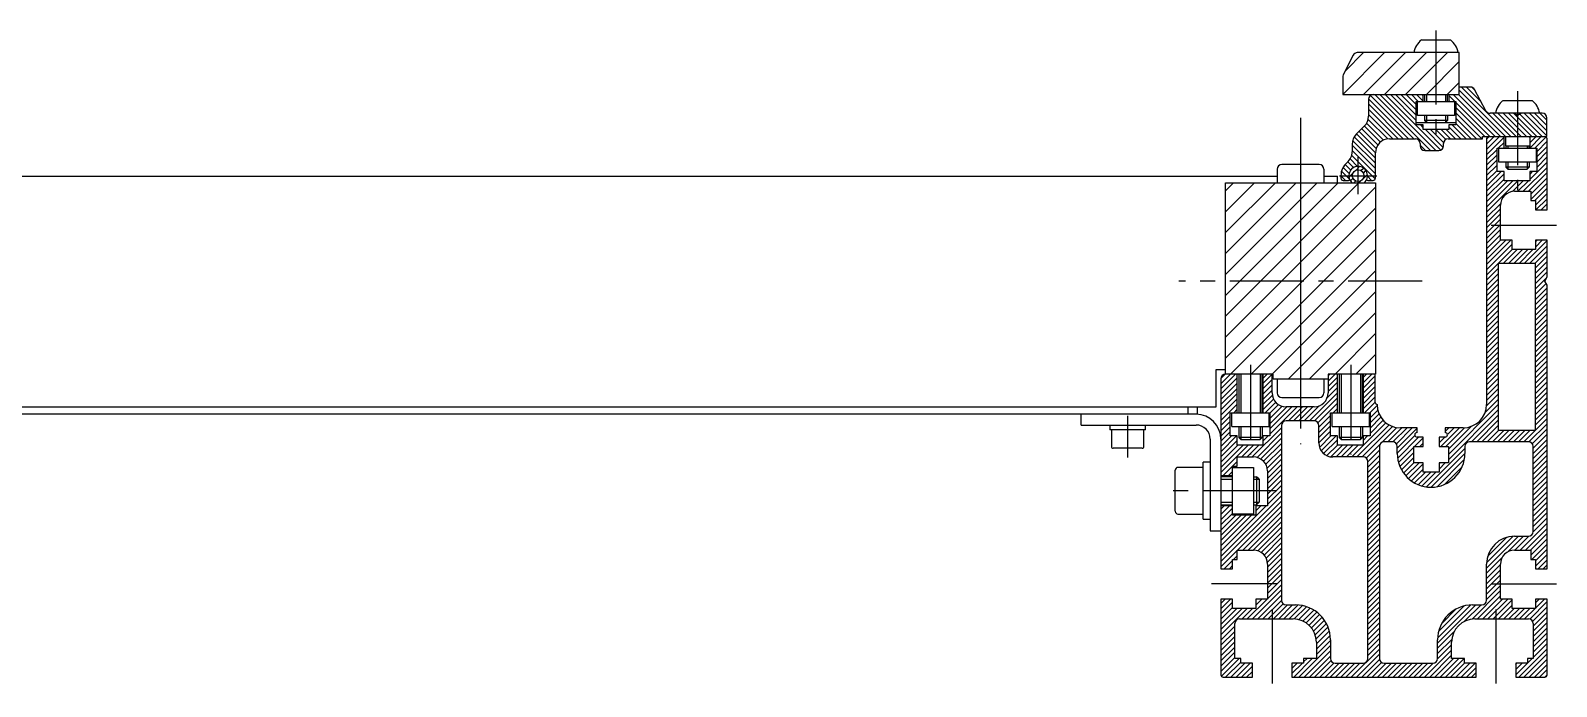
# Model space of a CAD drawing. Extents: x -10 to 4491, y -8 to 1201.
# Drawn here: x 4163.5 to 4490.9, y 66 to 206.7 of the extents above; entities that cross this region are included whole.
import ezdxf

# ---------------------------------------------------------------- set-up
doc = ezdxf.new("R2010")
doc.units = 0
doc.header["$LTSCALE"] = 0.5
doc.linetypes.add('CENTER', pattern=[50.8, 31.75, -6.35, 6.35, -6.35])
for name, color, linetype in [('MSM_CENTER', 1, 'CENTER'), ('MSM_CONTINUOUS', 7, 'CONTINUOUS'), ('MSM_NARROW', 5, 'CONTINUOUS')]:
    doc.layers.add(name, color=color, linetype=linetype)

msp = doc.modelspace()

# ---------------------------------------------------------------- linework, layer by layer
at = {"layer": 'MSM_CENTER'}
for p, q in [((4465, 206.75), (4465, 183.5)), ((4482.5, 193.75), (4482.5, 172.5)), ((4435.95, 188), (4435.95, 118)), ((4448.3, 171.6), (4448.3, 179.6)), ((4444.3, 175.6), (4452.3, 175.6)), ((4476.85, 165), (4490.85, 165)), ((4462.05, 153), (4409.85, 153)), ((4425.2, 135), (4425.2, 115.75)), ((4446.7, 135), (4446.7, 115.75)), ((4398.85, 124.1), (4398.85, 115.1)), ((4430.85, 108), (4407.05, 108)), ((4430.85, 88), (4416.85, 88)), ((4476.85, 88), (4490.85, 88)), ((4429.85, 82.5), (4429.85, 66)), ((4477.85, 82.5), (4477.85, 66))]:
    msp.add_line(p, q, dxfattribs=at)
at = {"layer": 'MSM_CONTINUOUS'}
for p, q in [((4461.88, 204.75), (4468.12, 204.75)), ((4447.22, 201.45), (4445.11, 197.21)), ((4470, 202), (4448.12, 202)), ((4470, 193), (4470, 202)), ((4445, 196.76), (4445, 193)), ((4472.4, 194.6), (4470, 194.6)), ((4475.72, 189.53), (4473.28, 194.07)), ((4445, 193), (4470, 193)), ((4450.5, 192), (4450.5, 188.34)), ((4460.75, 191.5), (4469.25, 191.5)), ((4460.75, 186.5), (4460.75, 191.5)), ((4461, 188.5), (4461, 191.5)), ((4462.25, 191.5), (4462.25, 193)), ((4462.5, 193), (4462.5, 191.5)), ((4467.5, 191.5), (4467.5, 193)), ((4467.75, 193), (4467.75, 191.5)), ((4469, 191.5), (4469, 188.5)), ((4469.25, 191.5), (4469.25, 186.5)), ((4479.38, 191.75), (4485.62, 191.75)), ((4460.75, 187), (4469.25, 187)), ((4469, 188.5), (4461, 188.5)), ((4462.5, 188.5), (4462.5, 187.43)), ((4467.5, 187.43), (4462.5, 187.43)), ((4462.5, 187.43), (4462.93, 187)), ((4467.07, 187), (4467.5, 187.43)), ((4467.5, 188.5), (4467.5, 187.43)), ((4487.8, 189), (4476.6, 189)), ((4482.5, 188.5), (4481.63, 189)), ((4483.37, 189), (4482.5, 188.5)), ((4488.8, 184), (4488.8, 188)), ((4449.62, 186.22), (4447.88, 184.48)), ((4455, 183.5), (4460.6, 183.5)), ((4462.25, 186.5), (4460.75, 186.5)), ((4462.25, 185.5), (4462.25, 186.5)), ((4467.75, 185.5), (4462.25, 185.5)), ((4467.6, 183.5), (4475, 183.5)), ((4467.75, 186.5), (4467.75, 185.5)), ((4469.25, 186.5), (4467.75, 186.5)), ((4475, 184), (4488.8, 184)), ((4475, 183.5), (4475, 184)), ((4475.85, 183.5), (4475.85, 126.5)), ((4479.6, 181.5), (4479.6, 184)), ((4479.9, 184), (4479.9, 182)), ((4485.1, 184), (4485.1, 181.5)), ((4488.85, 168.25), (4488.85, 183.5)), ((4447, 182.36), (4447, 180.74)), ((4452, 175.1), (4452, 180.5)), ((4461.6, 182.5), (4461.6, 182)), ((4462.6, 181), (4465.6, 181)), ((4466.6, 182), (4466.6, 182.5)), ((4478.1, 181.5), (4486.6, 181.5)), ((4478.1, 176.5), (4478.1, 181.5)), ((4478.5, 178.5), (4478.5, 181.5)), ((4479.9, 182), (4485.1, 182)), ((4480, 182), (4480, 181.5)), ((4485, 181.5), (4485, 182)), ((4486.5, 181.5), (4486.5, 178.5)), ((4486.6, 181.5), (4486.6, 176.5)), ((4430.95, 177), (4430.95, 174.08)), ((4439.95, 178), (4431.95, 178)), ((4440.95, 177), (4440.95, 174.08)), ((4486.5, 178.5), (4478.5, 178.5)), ((4480, 178.5), (4480, 177.43)), ((4485, 177.43), (4480, 177.43)), ((4480, 177.43), (4480.43, 177)), ((4480.43, 177), (4484.57, 177)), ((4484.57, 177), (4485, 177.43)), ((4485, 178.5), (4485, 177.43)), ((3856.75, 175.5), (4430.95, 175.5)), ((4419.85, 174.08), (4452.05, 174.08)), ((4419.85, 133), (4419.85, 174.08)), ((4435.95, 174.08), (4435.95, 131.92)), ((4440.95, 175.5), (4443.85, 175.5)), ((4443.85, 174.08), (4443.85, 175.5)), ((4444.6, 175.6), (4444.6, 175.1)), ((4445.1, 174.6), (4446.21, 174.6)), ((4450.39, 174.6), (4451.5, 174.6)), ((4452.05, 174.08), (4452.05, 133)), ((4479.6, 176.5), (4478.1, 176.5)), ((4479.6, 174.5), (4479.6, 176.5)), ((4485.1, 174.5), (4479.6, 174.5)), ((4485.1, 176.5), (4485.1, 174.5)), ((4486.6, 176.5), (4485.1, 176.5)), ((4481.85, 172.25), (4485.35, 172.25)), ((4485.35, 172.25), (4485.35, 170.25)), ((4485.35, 170.25), (4486.35, 170.25)), ((4486.35, 170.25), (4486.35, 168.25)), ((4478.85, 161.75), (4478.85, 169.25)), ((4486.35, 168.25), (4488.85, 168.25)), ((4481.35, 161.75), (4478.85, 161.75)), ((4481.35, 159.75), (4481.35, 161.75)), ((4488.85, 161.75), (4486.35, 161.75)), ((4486.35, 161.75), (4486.35, 159.75)), ((4488.85, 153.87), (4488.85, 161.75)), ((4486.35, 159.75), (4481.35, 159.75)), ((4486.35, 156.75), (4478.35, 156.75)), ((4478.35, 156.75), (4478.35, 121)), ((4486.35, 121), (4486.35, 156.75)), ((4488.35, 153), (4488.85, 153.87)), ((4488.85, 152.13), (4488.35, 153)), ((4488.85, 91.25), (4488.85, 152.13)), ((4417.85, 126), (4417.85, 134)), ((4417.85, 134), (4419.85, 134)), ((4418.85, 132), (4418.85, 91.25)), ((4430.05, 133), (4419.85, 133)), ((4422.35, 124.75), (4422.35, 133)), ((4422.7, 133), (4422.7, 124.75)), ((4427.7, 124.75), (4427.7, 133)), ((4427.85, 133), (4427.85, 124.75)), ((4429.85, 129), (4429.85, 133)), ((4430.05, 131.92), (4430.05, 133)), ((4441.85, 131.92), (4430.05, 131.92)), ((4430.95, 131.92), (4430.95, 129)), ((4440.95, 131.92), (4440.95, 129)), ((4441.85, 133), (4441.85, 129)), ((4452.05, 133), (4441.85, 133)), ((4443.85, 124.75), (4443.85, 133)), ((4444.2, 133), (4444.2, 124.75)), ((4449.2, 124.75), (4449.2, 133)), ((4449.35, 133), (4449.35, 124.75)), ((4451.95, 126.9), (4451.95, 133)), ((4431.95, 128), (4439.95, 128)), ((3869.85, 126), (4417.85, 126)), ((4411.85, 124.4), (4411.85, 126)), ((4413.85, 124.4), (4413.85, 126)), ((4420.85, 124.75), (4429.35, 124.75)), ((4420.85, 119.75), (4420.85, 124.75)), ((4421.2, 121.75), (4421.2, 124.75)), ((4429.2, 121.75), (4429.2, 124.75)), ((4429.35, 124.75), (4429.35, 119.75)), ((4438.85, 126), (4432.85, 126)), ((4442.35, 124.75), (4450.85, 124.75)), ((4442.35, 119.75), (4442.35, 124.75)), ((4442.7, 121.75), (4442.7, 124.75)), ((4450.7, 121.75), (4450.7, 124.75)), ((4450.85, 124.75), (4450.85, 119.75)), ((4413.85, 124.4), (3873.85, 124.4)), ((4388.85, 122.1), (4388.85, 124.4)), ((4388.85, 122.1), (4413.55, 122.1)), ((4395.05, 122.1), (4395.05, 121.1)), ((4402.65, 121.1), (4402.65, 122.1)), ((4421.2, 121.75), (4429.2, 121.75)), ((4422.7, 121.75), (4422.7, 119.43)), ((4427.7, 121.75), (4427.7, 119.43)), ((4431.85, 122), (4431.85, 84.5)), ((4438.85, 123), (4432.85, 123)), ((4439.85, 118.25), (4439.85, 122)), ((4442.7, 121.75), (4450.7, 121.75)), ((4444.2, 121.75), (4444.2, 119.43)), ((4449.2, 121.75), (4449.2, 119.43)), ((4460.95, 121.5), (4457.35, 121.5)), ((4460.95, 120.5), (4460.95, 121.5)), ((4466.95, 121.5), (4466.95, 120.5)), ((4470.85, 121.5), (4466.95, 121.5)), ((4402.65, 121.1), (4395.05, 121.1)), ((4395.35, 121.1), (4395.35, 117.5)), ((4402.35, 117.5), (4402.35, 121.1)), ((4416.55, 119.1), (4416.55, 99.4)), ((4422.35, 119.75), (4420.85, 119.75)), ((4422.35, 117.75), (4422.35, 119.75)), ((4427.7, 119.43), (4422.7, 119.43)), ((4422.7, 119.43), (4423.13, 119)), ((4423.13, 119), (4427.27, 119)), ((4427.27, 119), (4427.7, 119.43)), ((4427.85, 119.75), (4427.85, 117.75)), ((4429.35, 119.75), (4427.85, 119.75)), ((4443.85, 119.75), (4442.35, 119.75)), ((4443.85, 117.75), (4443.85, 119.75)), ((4449.2, 119.43), (4444.2, 119.43)), ((4444.2, 119.43), (4444.63, 119)), ((4444.63, 119), (4448.77, 119)), ((4448.77, 119), (4449.2, 119.43)), ((4449.35, 119.75), (4449.35, 117.75)), ((4450.85, 119.75), (4449.35, 119.75)), ((4455.7, 118.5), (4453.85, 118.5)), ((4462.25, 119.5), (4460.95, 119.5)), ((4462.25, 117.5), (4462.25, 119.5)), ((4465.65, 119.5), (4465.65, 117.5)), ((4466.95, 119.5), (4465.65, 119.5)), ((4484.85, 118.5), (4472.2, 118.5)), ((4478.35, 121), (4486.35, 121)), ((4401.95, 117.1), (4395.75, 117.1)), ((4427.85, 117.75), (4422.35, 117.75)), ((4422.35, 115.25), (4425.85, 115.25)), ((4422.35, 113.25), (4422.35, 115.25)), ((4449.35, 115.25), (4442.85, 115.25)), ((4449.35, 117.75), (4443.85, 117.75)), ((4452.85, 117.5), (4452.85, 72)), ((4456.7, 116), (4456.7, 117.5)), ((4460.25, 117.5), (4462.25, 117.5)), ((4460.25, 114), (4460.25, 117.5)), ((4465.65, 117.5), (4467.65, 117.5)), ((4467.65, 117.5), (4467.65, 114)), ((4471.2, 117.5), (4471.2, 116)), ((4485.85, 99.25), (4485.85, 117.5)), ((4409.05, 103.6), (4409.05, 112.4)), ((4415.05, 113), (4409.65, 113)), ((4415.05, 101.9), (4415.05, 114.1)), ((4416.55, 114.1), (4415.05, 114.1)), ((4421.35, 102.75), (4421.35, 113.25)), ((4421.35, 113.25), (4422.35, 113.25)), ((4421.35, 113), (4425.85, 113)), ((4425.85, 113), (4425.85, 103)), ((4428.85, 112.25), (4428.85, 104.75)), ((4450.35, 72), (4450.35, 114.25)), ((4462.25, 114), (4460.25, 114)), ((4462.25, 112), (4462.25, 114)), ((4465.65, 112), (4462.25, 112)), ((4465.65, 114), (4465.65, 112)), ((4467.65, 114), (4465.65, 114)), ((4418.85, 111.25), (4421.35, 111.25)), ((4421.35, 111), (4418.85, 111)), ((4425.85, 111), (4426.51, 111)), ((4427.05, 110.46), (4426.51, 111)), ((4426.51, 111), (4426.51, 105)), ((4427.05, 110.46), (4427.05, 105.54)), ((4418.85, 105), (4421.35, 105)), ((4425.85, 105), (4426.51, 105)), ((4426.51, 105), (4427.05, 105.54)), ((4409.65, 103), (4415.05, 103)), ((4415.05, 101.9), (4416.55, 101.9)), ((4421.35, 104.75), (4418.85, 104.75)), ((4425.85, 103), (4421.35, 103)), ((4426.35, 102.75), (4421.35, 102.75)), ((4426.35, 104.75), (4426.35, 102.75)), ((4428.85, 104.75), (4426.35, 104.75)), ((4416.55, 99.4), (4418.85, 99.4)), ((4481.85, 98.25), (4484.85, 98.25)), ((4422.35, 95.25), (4425.85, 95.25)), ((4422.35, 93.25), (4422.35, 95.25)), ((4481.85, 95.25), (4485.35, 95.25)), ((4485.35, 95.25), (4485.35, 93.25)), ((4421.35, 91.25), (4421.35, 93.25)), ((4421.35, 93.25), (4422.35, 93.25)), ((4428.85, 92.25), (4428.85, 84.75)), ((4475.85, 84.5), (4475.85, 92.25)), ((4478.85, 84.75), (4478.85, 92.25)), ((4485.35, 93.25), (4486.35, 93.25)), ((4486.35, 93.25), (4486.35, 91.25)), ((4418.85, 91.25), (4421.35, 91.25)), ((4486.35, 91.25), (4488.85, 91.25)), ((4418.85, 84.75), (4418.85, 68.5)), ((4421.35, 84.75), (4418.85, 84.75)), ((4421.35, 82.75), (4421.35, 84.75)), ((4426.35, 82.75), (4421.35, 82.75)), ((4426.35, 84.75), (4426.35, 82.75)), ((4428.85, 84.75), (4426.35, 84.75)), ((4432.85, 83.5), (4434.85, 83.5)), ((4472.85, 83.5), (4474.85, 83.5)), ((4481.35, 84.75), (4478.85, 84.75)), ((4481.35, 82.75), (4481.35, 84.75)), ((4486.35, 82.75), (4481.35, 82.75)), ((4486.35, 84.75), (4486.35, 82.75)), ((4488.85, 84.75), (4486.35, 84.75)), ((4488.85, 68.5), (4488.85, 84.75)), ((4421.85, 72), (4421.85, 79.5)), ((4422.85, 80.5), (4434.35, 80.5)), ((4473.35, 80.5), (4484.85, 80.5)), ((4485.85, 79.5), (4485.85, 72)), ((4439.35, 75.5), (4439.35, 72)), ((4442.35, 76), (4442.35, 72)), ((4465.35, 72), (4465.35, 76)), ((4468.35, 72), (4468.35, 75.5)), ((4423.1, 72), (4421.85, 72)), ((4423.1, 71), (4423.1, 72)), ((4425.6, 71), (4423.1, 71)), ((4425.6, 68), (4425.6, 71)), ((4434.1, 71), (4434.1, 68)), ((4436.6, 71), (4434.1, 71)), ((4436.6, 72), (4436.6, 71)), ((4439.35, 72), (4436.6, 72)), ((4443.35, 71), (4449.35, 71)), ((4453.85, 71), (4464.35, 71)), ((4471.1, 72), (4468.35, 72)), ((4471.1, 71), (4471.1, 72)), ((4473.6, 71), (4471.1, 71)), ((4473.6, 68), (4473.6, 71)), ((4482.1, 71), (4482.1, 68)), ((4484.6, 71), (4482.1, 71)), ((4484.6, 72), (4484.6, 71)), ((4485.85, 72), (4484.6, 72)), ((4419.35, 68), (4425.6, 68)), ((4434.1, 68), (4473.6, 68)), ((4482.1, 68), (4488.35, 68))]:
    msp.add_line(p, q, dxfattribs=at)
msp.add_circle((4448.3, 175.6), 1.25, dxfattribs=at)
for centre, radius, start, end in [((4464.91, 201.1), 4.75, 129.7731, 169.0684), ((4465.09, 201.1), 4.75, 10.9316, 50.2269), ((4448.12, 201), 1, 90, 153.4349), ((4446, 196.76), 1, 153.4349, 180), ((4472.4, 193.6), 1, 28.1786, 90), ((4451.5, 192), 1, 90, 180), ((4482.41, 188.1), 4.75, 129.7731, 169.0684), ((4482.59, 188.1), 4.75, 10.9316, 50.2269), ((4447.5, 188.34), 3, 315, 0), ((4476.6, 190), 1, 208.1786, 270), ((4487.8, 188), 1, 360, 90), ((4450, 182.36), 3, 135, 180), ((4455, 180.5), 3, 90, 180), ((4460.6, 182.5), 1, 360, 90), ((4467.6, 182.5), 1, 90, 180), ((4476.35, 183.5), 0.5, 90, 180), ((4488.35, 183.5), 0.5, 360, 90), ((4444, 180.74), 3, 309.9255, 360), ((4462.6, 182), 1, 180, 270), ((4465.6, 182), 1, 270, 0), ((4431.95, 177), 1, 90, 180), ((4439.95, 177), 1, 0, 90), ((4448.3, 175.6), 3.7, 129.9255, 180), ((4448.3, 175.6), 2, 310.5358, 229.4642), ((4445.1, 175.1), 0.5, 180, 270), ((4446.21, 174.9), 0.3, 270, 333.3458), ((4450.39, 174.9), 0.3, 206.6542, 270), ((4451.5, 175.1), 0.5, 270, 360), ((4481.85, 169.25), 3, 90, 180), ((4419.85, 132), 1, 90, 180), ((4432.85, 129), 3, 180, 270), ((4431.95, 129), 1, 180, 270), ((4438.85, 129), 3, 270, 0), ((4439.95, 129), 1, 270, 360), ((4452.83, 127.38), 1, 208.5701, 241.4299), ((4457.35, 126.5), 5, 180, 270), ((4470.85, 126.5), 5, 270, 360), ((4413.55, 119.1), 5.3, 0, 90), ((4413.55, 119.1), 3, 360, 90), ((4432.85, 122), 1, 90, 180), ((4438.85, 122), 1, 360, 90), ((4442.85, 118.25), 3, 180, 270), ((4453.85, 117.5), 1, 90, 180), ((4455.7, 117.5), 1, 360, 90), ((4460.95, 120), 0.5, 90, 270), ((4466.95, 120), 0.5, 270, 90), ((4472.2, 117.5), 1, 90, 180), ((4484.85, 117.5), 1, 360, 90), ((4395.75, 117.5), 0.4, 180, 270), ((4401.95, 117.5), 0.4, 270, 0), ((4425.85, 112.25), 3, 360, 90), ((4449.35, 114.25), 1, 360, 90), ((4463.95, 116), 7.25, 180, 0), ((4409.65, 112.4), 0.6, 90, 180), ((4409.65, 103.6), 0.6, 180, 270), ((4481.85, 92.25), 6, 90, 180), ((4484.85, 99.25), 1, 270, 0), ((4425.85, 92.25), 3, 360, 90), ((4481.85, 92.25), 3, 90, 180), ((4432.85, 84.5), 1, 180, 270), ((4434.85, 76), 7.5, 0, 90), ((4472.85, 76), 7.5, 90, 180), ((4474.85, 84.5), 1, 270, 0), ((4422.85, 79.5), 1, 90, 180), ((4434.35, 75.5), 5, 0, 90), ((4473.35, 75.5), 5, 90, 180), ((4484.85, 79.5), 1, 360, 90), ((4443.35, 72), 1, 180, 270), ((4449.35, 72), 1, 270, 0), ((4453.85, 72), 1, 180, 270), ((4464.35, 72), 1, 270, 0), ((4419.35, 68.5), 0.5, 180, 270), ((4488.35, 68.5), 0.5, 270, 0)]:
    msp.add_arc(centre, radius, start, end, dxfattribs=at)
at = {"layer": 'MSM_NARROW'}
for p, q in [((4445, 193.03), (4453.97, 202)), ((4445.52, 198.04), (4449.48, 202)), ((4449.46, 193), (4458.46, 202)), ((4453.95, 193), (4462.95, 202)), ((4458.44, 193), (4467.44, 202)), ((4462.93, 193), (4470, 200.07)), ((4467.42, 193), (4470, 195.58)), ((4479.94, 184), (4470, 193.94)), ((4481.06, 184), (4470.46, 194.6)), ((4474.64, 191.55), (4471.58, 194.6)), ((4473.34, 193.96), (4472.78, 194.52)), ((4457.99, 183.5), (4450.5, 190.99)), ((4459.11, 183.5), (4450.51, 192.1)), ((4460.23, 183.5), (4450.92, 192.81)), ((4463.85, 181), (4451.85, 193)), ((4464.98, 181), (4452.98, 193)), ((4466.01, 181.09), (4454.1, 193)), ((4460.75, 187.47), (4455.22, 193)), ((4460.75, 188.59), (4456.34, 193)), ((4460.75, 189.72), (4457.47, 193)), ((4460.75, 190.84), (4458.59, 193)), ((4461.21, 191.5), (4459.71, 193)), ((4462.25, 191.58), (4460.83, 193)), ((4462.25, 192.71), (4461.96, 193)), ((4462.93, 193), (4462.93, 191.5)), ((4467.07, 193), (4467.07, 191.5)), ((4469.07, 191.5), (4467.75, 192.82)), ((4467.95, 191.5), (4467.75, 191.7)), ((4477.69, 184), (4468.69, 193)), ((4476.57, 184), (4469.25, 191.32)), ((4475.45, 184), (4469.25, 190.2)), ((4478.81, 184), (4469.81, 193)), ((4453.76, 183.23), (4450.12, 186.88)), ((4454.64, 183.48), (4450.43, 187.69)), ((4456.86, 183.5), (4450.5, 189.86)), ((4455.74, 183.5), (4450.5, 188.74)), ((4462.93, 188.5), (4462.93, 187)), ((4467.07, 188.5), (4467.07, 187)), ((4474.82, 183.5), (4469.25, 189.07)), ((4473.7, 183.5), (4469.25, 187.95)), ((4472.58, 183.5), (4469.25, 186.83)), ((4482.18, 184), (4477.18, 189)), ((4483.3, 184), (4478.3, 189)), ((4484.43, 184), (4479.43, 189)), ((4485.55, 184), (4480.55, 189)), ((4486.67, 184), (4481.72, 188.95)), ((4487.79, 184), (4483, 188.79)), ((4488.8, 184.12), (4483.92, 189)), ((4488.8, 185.24), (4485.04, 189)), ((4488.8, 186.36), (4486.16, 189)), ((4488.8, 187.49), (4487.29, 189)), ((4452, 179.38), (4447.45, 183.93)), ((4452, 180.51), (4447.95, 184.55)), ((4452.16, 181.47), (4448.51, 185.11)), ((4452.54, 182.21), (4449.08, 185.68)), ((4453.07, 182.8), (4449.64, 186.24)), ((4462.25, 185.97), (4461.72, 186.5)), ((4466.54, 181.68), (4462.72, 185.5)), ((4466.63, 182.72), (4463.84, 185.5)), ((4467.1, 183.37), (4464.97, 185.5)), ((4468.09, 183.5), (4466.09, 185.5)), ((4469.21, 183.5), (4467.21, 185.5)), ((4470.33, 183.5), (4467.75, 186.08)), ((4471.46, 183.5), (4468.46, 186.5)), ((4474.95, 183.5), (4475, 183.55)), ((4475.85, 183.47), (4476.38, 184)), ((4475.85, 182.35), (4477.5, 184)), ((4475.85, 181.23), (4478.62, 184)), ((4475.85, 180.1), (4479.6, 183.85)), ((4485.1, 181.5), (4487.6, 184)), ((4485.1, 182.62), (4486.48, 184)), ((4485.1, 183.74), (4485.36, 184)), ((4486.23, 181.5), (4488.64, 183.91)), ((4452, 177.14), (4447, 182.14)), ((4452, 176.02), (4447, 181.02)), ((4452, 178.26), (4447.11, 183.15)), ((4462.73, 181), (4461.6, 182.13)), ((4475.85, 178.98), (4478.1, 181.23)), ((4475.85, 177.86), (4478.1, 180.11)), ((4478.37, 181.5), (4479.6, 182.73)), ((4479.49, 181.5), (4479.6, 181.61)), ((4480.43, 182), (4480.43, 181.5)), ((4484.57, 182), (4484.57, 181.5)), ((4486.6, 180.75), (4488.85, 183)), ((4486.6, 179.63), (4488.85, 181.88)), ((4486.6, 178.51), (4488.85, 180.76)), ((4446.35, 176.05), (4445.05, 177.36)), ((4446.71, 176.81), (4445.5, 178.02)), ((4447.31, 177.34), (4446.08, 178.57)), ((4448.18, 177.59), (4446.57, 179.2)), ((4446.63, 176.7), (4447.19, 177.27)), ((4451.97, 174.93), (4446.9, 179.99)), ((4447.79, 176.74), (4448.62, 177.57)), ((4448.88, 176.71), (4449.43, 177.25)), ((4475.85, 176.74), (4478.1, 178.99)), ((4475.85, 175.61), (4478.1, 177.86)), ((4480.43, 178.5), (4480.43, 177)), ((4483.71, 172.25), (4488.85, 177.39)), ((4484.57, 178.5), (4484.57, 177)), ((4485.1, 174.76), (4488.85, 178.51)), ((4486.6, 177.38), (4488.85, 179.63)), ((4419.85, 145.43), (4448.95, 174.54)), ((4419.85, 172.37), (4421.56, 174.08)), ((4419.85, 167.88), (4426.05, 174.08)), ((4419.85, 163.39), (4430.54, 174.08)), ((4419.85, 158.9), (4435.03, 174.08)), ((4419.85, 154.41), (4439.52, 174.08)), ((4419.85, 149.92), (4444.01, 174.08)), ((4445.56, 174.6), (4444.6, 175.56)), ((4446.46, 174.82), (4444.73, 176.55)), ((4446.33, 175.28), (4447.16, 176.11)), ((4446.65, 174.47), (4447.19, 175.02)), ((4447.38, 174.08), (4447.77, 174.47)), ((4449.36, 174.95), (4450.28, 175.86)), ((4449.43, 176.13), (4449.98, 176.68)), ((4451.17, 174.6), (4450.3, 175.48)), ((4475.85, 174.49), (4478.1, 176.74)), ((4475.85, 173.37), (4478.98, 176.5)), ((4475.85, 172.25), (4479.6, 176)), ((4475.85, 171.12), (4479.6, 174.87)), ((4475.85, 170), (4480.35, 174.5)), ((4475.85, 168.88), (4481.47, 174.5)), ((4475.85, 167.76), (4482.59, 174.5)), ((4481.44, 172.22), (4483.72, 174.5)), ((4482.59, 172.25), (4484.84, 174.5)), ((4484.83, 172.25), (4488.85, 176.27)), ((4485.1, 175.88), (4485.72, 176.5)), ((4485.35, 171.64), (4488.85, 175.14)), ((4485.35, 170.52), (4488.85, 174.02)), ((4419.85, 140.94), (4452.05, 173.14)), ((4486.2, 170.25), (4488.85, 172.9)), ((4486.35, 169.28), (4488.85, 171.78)), ((4486.45, 168.25), (4488.85, 170.65)), ((4419.85, 136.45), (4452.05, 168.65)), ((4475.85, 166.63), (4478.88, 169.66)), ((4475.85, 165.51), (4478.85, 168.51)), ((4475.85, 164.39), (4478.85, 167.39)), ((4487.57, 168.25), (4488.85, 169.53)), ((4488.69, 168.25), (4488.85, 168.41)), ((4420.89, 133), (4452.05, 164.16)), ((4475.85, 163.27), (4478.85, 166.27)), ((4475.85, 162.14), (4478.85, 165.14)), ((4475.85, 161.02), (4478.85, 164.02)), ((4475.85, 159.9), (4478.85, 162.9)), ((4475.85, 158.78), (4478.85, 161.78)), ((4475.85, 157.65), (4479.95, 161.75)), ((4475.85, 156.53), (4481.07, 161.75)), ((4475.85, 155.41), (4481.35, 160.91)), ((4483.93, 156.75), (4488.85, 161.67)), ((4485.05, 156.75), (4488.85, 160.55)), ((4486.35, 161.42), (4486.68, 161.75)), ((4486.35, 160.29), (4487.81, 161.75)), ((4425.38, 133), (4452.05, 159.67)), ((4475.85, 154.29), (4481.35, 159.79)), ((4479.44, 156.75), (4482.44, 159.75)), ((4480.56, 156.75), (4483.56, 159.75)), ((4481.68, 156.75), (4484.68, 159.75)), ((4482.81, 156.75), (4485.81, 159.75)), ((4486.17, 156.75), (4488.85, 159.43)), ((4486.35, 155.8), (4488.85, 158.3)), ((4486.35, 154.68), (4488.85, 157.18)), ((4429.87, 133), (4452.05, 155.18)), ((4475.85, 153.16), (4478.35, 155.66)), ((4475.85, 152.04), (4478.35, 154.54)), ((4486.35, 153.56), (4488.85, 156.06)), ((4486.35, 152.44), (4488.85, 154.94)), ((4433.28, 131.92), (4452.05, 150.69)), ((4475.85, 150.92), (4478.35, 153.42)), ((4475.85, 149.79), (4478.35, 152.29)), ((4475.85, 148.67), (4478.35, 151.17)), ((4486.35, 151.31), (4488.78, 153.74)), ((4486.35, 150.19), (4488.65, 152.49)), ((4486.35, 149.07), (4488.85, 151.57)), ((4475.85, 147.55), (4478.35, 150.05)), ((4475.85, 146.43), (4478.35, 148.93)), ((4475.85, 145.3), (4478.35, 147.8)), ((4486.35, 147.95), (4488.85, 150.45)), ((4486.35, 146.82), (4488.85, 149.32)), ((4486.35, 145.7), (4488.85, 148.2)), ((4437.77, 131.92), (4452.05, 146.2)), ((4475.85, 144.18), (4478.35, 146.68)), ((4475.85, 143.06), (4478.35, 145.56)), ((4475.85, 141.94), (4478.35, 144.44)), ((4486.35, 144.58), (4488.85, 147.08)), ((4486.35, 143.46), (4488.85, 145.96)), ((4486.35, 142.33), (4488.85, 144.83)), ((4443.34, 133), (4452.05, 141.71)), ((4475.85, 140.81), (4478.35, 143.31)), ((4475.85, 139.69), (4478.35, 142.19)), ((4475.85, 138.57), (4478.35, 141.07)), ((4486.35, 141.21), (4488.85, 143.71)), ((4486.35, 140.09), (4488.85, 142.59)), ((4486.35, 138.97), (4488.85, 141.47)), ((4475.85, 137.45), (4478.35, 139.95)), ((4475.85, 136.32), (4478.35, 138.82)), ((4475.85, 135.2), (4478.35, 137.7)), ((4486.35, 137.84), (4488.85, 140.34)), ((4486.35, 136.72), (4488.85, 139.22)), ((4486.35, 135.6), (4488.85, 138.1)), ((4447.83, 133), (4452.05, 137.22)), ((4475.85, 134.08), (4478.35, 136.58)), ((4475.85, 132.96), (4478.35, 135.46)), ((4475.85, 131.83), (4478.35, 134.33)), ((4486.35, 134.48), (4488.85, 136.98)), ((4486.35, 133.35), (4488.85, 135.85)), ((4486.35, 132.23), (4488.85, 134.73)), ((4418.85, 130.96), (4420.89, 133)), ((4418.85, 129.84), (4422.01, 133)), ((4418.85, 128.72), (4422.35, 132.22)), ((4418.85, 127.59), (4422.35, 131.09)), ((4418.86, 132.1), (4419.75, 132.99)), ((4423.13, 133), (4423.13, 124.75)), ((4427.27, 133), (4427.27, 124.75)), ((4427.85, 132.1), (4428.75, 133)), ((4427.85, 130.98), (4429.85, 132.98)), ((4427.85, 129.86), (4429.85, 131.86)), ((4441.85, 132.63), (4442.22, 133)), ((4441.85, 131.51), (4443.34, 133)), ((4441.85, 130.39), (4443.85, 132.39)), ((4441.85, 129.27), (4443.85, 131.27)), ((4444.63, 133), (4444.63, 124.75)), ((4448.77, 133), (4448.77, 124.75)), ((4449.35, 131.15), (4451.2, 133)), ((4449.35, 132.28), (4450.07, 133)), ((4449.35, 130.03), (4451.95, 132.63)), ((4449.35, 128.91), (4451.95, 131.51)), ((4475.85, 130.71), (4478.35, 133.21)), ((4475.85, 129.59), (4478.35, 132.09)), ((4475.85, 128.47), (4478.35, 130.97)), ((4486.35, 131.11), (4488.85, 133.61)), ((4486.35, 129.99), (4488.85, 132.49)), ((4486.35, 128.86), (4488.85, 131.36)), ((4418.85, 126.47), (4422.35, 129.97)), ((4418.85, 125.35), (4422.35, 128.85)), ((4418.85, 124.23), (4422.35, 127.73)), ((4427.85, 128.74), (4429.85, 130.74)), ((4427.85, 127.61), (4429.85, 129.61)), ((4427.85, 126.49), (4429.89, 128.53)), ((4427.85, 125.37), (4430.16, 127.68)), ((4437.83, 123), (4443.85, 129.02)), ((4438.95, 123), (4443.85, 127.9)), ((4441.65, 127.94), (4443.85, 130.14)), ((4449.35, 127.79), (4451.95, 130.39)), ((4449.35, 126.66), (4451.95, 129.26)), ((4449.35, 125.54), (4451.95, 128.14)), ((4475.83, 126.2), (4478.35, 128.72)), ((4475.85, 127.34), (4478.35, 129.84)), ((4486.35, 127.74), (4488.85, 130.24)), ((4486.35, 126.62), (4488.85, 129.12)), ((4486.35, 125.5), (4488.85, 128)), ((4418.85, 123.1), (4422.35, 126.6)), ((4421.62, 124.75), (4422.35, 125.48)), ((4428.35, 124.75), (4430.61, 127.01)), ((4429.35, 124.62), (4431.21, 126.49)), ((4429.35, 123.5), (4431.98, 126.13)), ((4429.35, 121.26), (4434.09, 126)), ((4429.35, 122.38), (4432.97, 126)), ((4429.35, 120.13), (4435.22, 126)), ((4433.34, 123), (4436.34, 126)), ((4434.46, 123), (4437.46, 126)), ((4435.58, 123), (4438.58, 126)), ((4436.71, 123), (4439.91, 126.2)), ((4439.66, 122.59), (4443.85, 126.78)), ((4442.95, 124.75), (4443.85, 125.65)), ((4449.68, 124.75), (4451.95, 127.02)), ((4450.81, 124.75), (4452.36, 126.31)), ((4450.85, 123.67), (4452.5, 125.32)), ((4450.85, 122.55), (4452.78, 124.48)), ((4467.65, 115.78), (4478.35, 126.48)), ((4467.65, 114.65), (4478.35, 125.35)), ((4475.54, 124.79), (4478.35, 127.6)), ((4486.35, 124.37), (4488.85, 126.87)), ((4486.35, 123.25), (4488.85, 125.75)), ((4486.35, 122.13), (4488.85, 124.63)), ((4418.85, 121.98), (4420.85, 123.98)), ((4418.85, 120.86), (4420.85, 122.86)), ((4418.85, 119.74), (4420.85, 121.74)), ((4423.13, 121.75), (4423.13, 119)), ((4425.59, 115.25), (4431.85, 121.51)), ((4427.27, 121.75), (4427.27, 119)), ((4439.85, 121.65), (4442.35, 124.15)), ((4439.85, 120.53), (4442.35, 123.03)), ((4439.85, 119.41), (4442.35, 121.91)), ((4444.63, 121.75), (4444.63, 119)), ((4446.92, 115.25), (4454.25, 122.58)), ((4448.04, 115.25), (4454.93, 122.14)), ((4448.77, 121.75), (4448.77, 119)), ((4449.16, 115.25), (4455.7, 121.79)), ((4450.85, 121.43), (4453.18, 123.76)), ((4450.85, 120.3), (4453.67, 123.13)), ((4453.44, 118.4), (4456.6, 121.57)), ((4454.66, 118.5), (4457.66, 121.5)), ((4455.77, 118.49), (4458.79, 121.5)), ((4456.5, 118.09), (4459.91, 121.5)), ((4456.7, 117.17), (4460.95, 121.42)), ((4466.01, 117.5), (4470.01, 121.5)), ((4466.95, 120.69), (4467.77, 121.5)), ((4467.13, 117.5), (4471.15, 121.52)), ((4467.44, 120.06), (4468.89, 121.5)), ((4467.65, 116.9), (4472.56, 121.81)), ((4472.62, 118.5), (4478.35, 124.23)), ((4473.74, 118.5), (4478.35, 123.11)), ((4474.86, 118.5), (4478.35, 121.99)), ((4484.95, 118.49), (4488.85, 122.38)), ((4485.66, 118.07), (4488.85, 121.26)), ((4486.35, 121.01), (4488.85, 123.51)), ((4418.85, 118.61), (4420.85, 120.61)), ((4418.85, 117.49), (4421.11, 119.75)), ((4418.85, 116.37), (4422.23, 119.75)), ((4418.85, 115.25), (4422.35, 118.75)), ((4426.61, 115.15), (4431.85, 120.39)), ((4427.4, 114.82), (4431.85, 119.27)), ((4427.85, 118.63), (4428.97, 119.75)), ((4428.02, 114.32), (4431.85, 118.14)), ((4439.85, 118.29), (4442.35, 120.79)), ((4440, 117.31), (4442.44, 119.75)), ((4440.37, 116.56), (4443.56, 119.75)), ((4440.9, 115.97), (4443.85, 118.92)), ((4449.35, 119.72), (4449.38, 119.75)), ((4449.35, 118.8), (4450.3, 119.75)), ((4450.02, 114.99), (4452.95, 117.91)), ((4456.7, 116.05), (4460.49, 119.84)), ((4456.78, 115.01), (4461.28, 119.5)), ((4460.4, 117.5), (4462.25, 119.36)), ((4461.52, 117.5), (4462.25, 118.23)), ((4465.65, 119.39), (4465.77, 119.5)), ((4465.65, 118.27), (4466.89, 119.5)), ((4475.99, 118.5), (4478.49, 121)), ((4477.11, 118.5), (4479.61, 121)), ((4478.23, 118.5), (4480.73, 121)), ((4479.35, 118.5), (4481.85, 121)), ((4480.48, 118.5), (4482.98, 121)), ((4481.6, 118.5), (4484.1, 121)), ((4482.72, 118.5), (4485.22, 121)), ((4483.84, 118.5), (4486.34, 121)), ((4485.85, 117.14), (4488.85, 120.14)), ((4485.85, 116.02), (4488.85, 119.02)), ((4485.85, 114.89), (4488.85, 117.89)), ((4418.85, 114.12), (4422.48, 117.75)), ((4418.85, 113), (4423.6, 117.75)), ((4418.85, 111.88), (4424.72, 117.75)), ((4423.34, 115.25), (4425.84, 117.75)), ((4424.47, 115.25), (4426.97, 117.75)), ((4428.5, 113.67), (4431.85, 117.02)), ((4428.79, 112.84), (4431.85, 115.9)), ((4428.85, 111.78), (4431.85, 114.78)), ((4441.58, 115.53), (4443.85, 117.79)), ((4442.45, 115.28), (4444.93, 117.75)), ((4443.55, 115.25), (4446.05, 117.75)), ((4444.67, 115.25), (4447.17, 117.75)), ((4445.8, 115.25), (4448.3, 117.75)), ((4450.35, 114.19), (4452.85, 116.69)), ((4450.35, 113.07), (4452.85, 115.57)), ((4456.97, 114.07), (4460.25, 117.36)), ((4457.25, 113.23), (4460.25, 116.23)), ((4457.62, 112.48), (4460.25, 115.11)), ((4462.95, 108.83), (4471.2, 117.08)), ((4463.99, 108.75), (4471.2, 115.96)), ((4465.23, 108.87), (4471.08, 114.72)), ((4485.85, 113.77), (4488.85, 116.77)), ((4485.85, 112.65), (4488.85, 115.65)), ((4419.34, 111.25), (4422.35, 114.26)), ((4420.47, 111.25), (4421.35, 112.13)), ((4428.85, 110.65), (4431.85, 113.65)), ((4428.85, 109.53), (4431.85, 112.53)), ((4428.85, 108.41), (4431.85, 111.41)), ((4450.35, 111.95), (4452.85, 114.45)), ((4450.35, 110.82), (4452.85, 113.32)), ((4450.35, 109.7), (4452.85, 112.2)), ((4458.05, 111.79), (4460.27, 114)), ((4458.55, 111.17), (4461.39, 114)), ((4459.11, 110.61), (4462.25, 113.74)), ((4459.74, 110.11), (4462.25, 112.62)), ((4460.42, 109.67), (4462.76, 112)), ((4461.18, 109.3), (4463.88, 112)), ((4462.02, 109.02), (4465, 112)), ((4465.65, 113.78), (4465.88, 114)), ((4465.65, 112.65), (4467, 114)), ((4466.84, 109.36), (4470.59, 113.11)), ((4485.85, 111.53), (4488.85, 114.53)), ((4485.85, 110.4), (4488.85, 113.4)), ((4485.85, 109.28), (4488.85, 112.28)), ((4418.85, 110.46), (4421.35, 110.46)), ((4425.85, 110.46), (4427.05, 110.46)), ((4428.85, 107.29), (4431.85, 110.29)), ((4428.85, 106.16), (4431.85, 109.16)), ((4428.85, 105.04), (4431.85, 108.04)), ((4450.35, 108.58), (4452.85, 111.08)), ((4450.35, 107.46), (4452.85, 109.96)), ((4450.35, 106.33), (4452.85, 108.83)), ((4485.85, 108.16), (4488.85, 111.16)), ((4485.85, 107.04), (4488.85, 110.04)), ((4485.85, 105.91), (4488.85, 108.91)), ((4418.85, 93.92), (4431.85, 106.92)), ((4418.85, 92.79), (4431.85, 105.79)), ((4418.85, 105.54), (4421.35, 105.54)), ((4425.85, 105.54), (4427.05, 105.54)), ((4450.35, 105.21), (4452.85, 107.71)), ((4450.35, 104.09), (4452.85, 106.59)), ((4450.35, 102.97), (4452.85, 105.47)), ((4485.85, 104.79), (4488.85, 107.79)), ((4485.85, 103.67), (4488.85, 106.67)), ((4485.85, 102.55), (4488.85, 105.55)), ((4418.85, 104.02), (4419.58, 104.75)), ((4418.85, 102.9), (4420.7, 104.75)), ((4418.85, 95.04), (4428.56, 104.75)), ((4418.85, 101.78), (4421.35, 104.28)), ((4418.85, 100.65), (4421.35, 103.15)), ((4418.85, 99.53), (4422.07, 102.75)), ((4418.85, 98.41), (4423.19, 102.75)), ((4418.85, 97.29), (4424.31, 102.75)), ((4418.85, 96.16), (4425.44, 102.75)), ((4422.43, 95.25), (4431.85, 104.67)), ((4423.55, 95.25), (4431.85, 103.55)), ((4424.67, 95.25), (4431.85, 102.43)), ((4426.35, 103.66), (4427.44, 104.75)), ((4450.35, 101.84), (4452.85, 104.34)), ((4450.35, 100.72), (4452.85, 103.22)), ((4450.35, 99.6), (4452.85, 102.1)), ((4485.84, 99.17), (4488.85, 102.18)), ((4485.85, 101.42), (4488.85, 104.42)), ((4485.85, 100.3), (4488.85, 103.3)), ((4425.8, 95.25), (4431.85, 101.3)), ((4426.77, 95.1), (4431.85, 100.18)), ((4427.52, 94.73), (4431.85, 99.06)), ((4450.35, 98.48), (4452.85, 100.98)), ((4450.35, 97.35), (4452.85, 99.85)), ((4450.35, 96.23), (4452.85, 98.73)), ((4475.85, 91.42), (4482.68, 98.25)), ((4475.87, 92.56), (4481.54, 98.23)), ((4480.44, 94.89), (4483.8, 98.25)), ((4481.92, 95.25), (4484.93, 98.26)), ((4483.04, 95.25), (4488.85, 101.06)), ((4484.17, 95.25), (4488.85, 99.93)), ((4485.29, 95.25), (4488.85, 98.81)), ((4418.85, 91.67), (4422.35, 95.17)), ((4428.12, 94.21), (4431.85, 97.94)), ((4428.56, 93.53), (4431.85, 96.81)), ((4428.82, 92.66), (4431.85, 95.69)), ((4450.35, 95.11), (4452.85, 97.61)), ((4450.35, 93.99), (4452.85, 96.49)), ((4450.35, 92.86), (4452.85, 95.36)), ((4476.08, 93.9), (4480.2, 98.02)), ((4485.35, 94.19), (4488.85, 97.69)), ((4485.53, 93.25), (4488.85, 96.57)), ((4486.35, 92.94), (4488.85, 95.44)), ((4419.55, 91.25), (4421.35, 93.05)), ((4420.67, 91.25), (4421.35, 91.93)), ((4421.55, 93.25), (4422.35, 94.05)), ((4428.85, 91.57), (4431.85, 94.57)), ((4428.85, 90.45), (4431.85, 93.45)), ((4428.85, 89.32), (4431.85, 92.32)), ((4450.35, 91.74), (4452.85, 94.24)), ((4450.35, 90.62), (4452.85, 93.12)), ((4450.35, 89.5), (4452.85, 92)), ((4475.85, 90.3), (4479.21, 93.66)), ((4475.85, 89.18), (4478.85, 92.18)), ((4486.35, 91.82), (4488.85, 94.32)), ((4486.9, 91.25), (4488.85, 93.2)), ((4488.02, 91.25), (4488.85, 92.08)), ((4428.85, 88.2), (4431.85, 91.2)), ((4428.85, 87.08), (4431.85, 90.08)), ((4428.85, 85.96), (4431.85, 88.96)), ((4450.35, 88.37), (4452.85, 90.87)), ((4450.35, 87.25), (4452.85, 89.75)), ((4450.35, 86.13), (4452.85, 88.63)), ((4475.85, 88.06), (4478.85, 91.06)), ((4475.85, 86.93), (4478.85, 89.93)), ((4475.85, 85.81), (4478.85, 88.81)), ((4488.76, 91.25), (4488.85, 91.34)), ((4425.64, 80.5), (4431.85, 86.71)), ((4426.76, 80.5), (4431.85, 85.59)), ((4428.85, 84.83), (4431.85, 87.83)), ((4450.35, 85.01), (4452.85, 87.51)), ((4450.35, 83.88), (4452.85, 86.38)), ((4450.35, 82.76), (4452.85, 85.26)), ((4472.75, 80.46), (4478.85, 86.57)), ((4473.91, 80.5), (4478.85, 85.44)), ((4475.85, 84.69), (4478.85, 87.69)), ((4418.85, 83.81), (4419.79, 84.75)), ((4418.85, 82.69), (4420.91, 84.75)), ((4418.85, 81.57), (4421.35, 84.07)), ((4418.85, 80.45), (4421.35, 82.95)), ((4418.85, 79.32), (4422.28, 82.75)), ((4418.85, 78.2), (4423.4, 82.75)), ((4418.85, 77.08), (4424.52, 82.75)), ((4423.39, 80.5), (4425.64, 82.75)), ((4424.52, 80.5), (4428.77, 84.75)), ((4426.35, 84.58), (4426.52, 84.75)), ((4426.35, 83.46), (4427.64, 84.75)), ((4427.88, 80.5), (4431.85, 84.47)), ((4429.01, 80.5), (4432.23, 83.72)), ((4430.13, 80.5), (4433.13, 83.5)), ((4431.25, 80.5), (4434.25, 83.5)), ((4432.37, 80.5), (4435.36, 83.48)), ((4433.5, 80.5), (4436.35, 83.35)), ((4434.6, 80.49), (4437.23, 83.11)), ((4435.58, 80.34), (4438.03, 82.79)), ((4436.41, 80.05), (4438.76, 82.4)), ((4437.13, 79.65), (4439.43, 81.94)), ((4450.35, 81.64), (4452.85, 84.14)), ((4450.35, 80.52), (4452.85, 83.02)), ((4450.35, 79.39), (4452.85, 81.89)), ((4465.35, 75.31), (4473.54, 83.5)), ((4465.37, 76.45), (4472.4, 83.48)), ((4465.57, 77.78), (4471.07, 83.28)), ((4466.29, 79.62), (4469.23, 82.56)), ((4471.15, 79.99), (4474.66, 83.5)), ((4475.03, 80.5), (4479.28, 84.75)), ((4476.15, 80.5), (4480.4, 84.75)), ((4477.27, 80.5), (4481.35, 84.58)), ((4478.4, 80.5), (4481.35, 83.45)), ((4479.52, 80.5), (4481.77, 82.75)), ((4480.64, 80.5), (4482.89, 82.75)), ((4481.76, 80.5), (4484.01, 82.75)), ((4482.89, 80.5), (4485.14, 82.75)), ((4484.01, 80.5), (4486.26, 82.75)), ((4485.1, 80.47), (4488.85, 84.22)), ((4485.73, 79.97), (4488.85, 83.1)), ((4485.85, 78.97), (4488.85, 81.97)), ((4486.35, 84.59), (4486.51, 84.75)), ((4486.35, 83.96), (4487.14, 84.75)), ((4486.35, 82.84), (4488.26, 84.75)), ((4418.85, 75.96), (4421.85, 78.96)), ((4437.76, 79.15), (4440.03, 81.42)), ((4438.3, 78.57), (4440.58, 80.84)), ((4438.74, 77.88), (4441.06, 80.21)), ((4439.08, 77.11), (4441.48, 79.5)), ((4439.3, 76.2), (4441.83, 78.73)), ((4450.35, 78.27), (4452.85, 80.77)), ((4450.35, 77.15), (4452.85, 79.65)), ((4485.85, 77.85), (4488.85, 80.85)), ((4485.85, 76.73), (4488.85, 79.73)), ((4485.85, 75.61), (4488.85, 78.61)), ((4418.85, 74.83), (4421.85, 77.83)), ((4418.85, 73.71), (4421.85, 76.71)), ((4418.85, 72.59), (4421.85, 75.59)), ((4439.35, 75.13), (4442.11, 77.89)), ((4439.35, 74.01), (4442.29, 76.95)), ((4439.35, 72.88), (4442.35, 75.88)), ((4450.35, 76.03), (4452.85, 78.53)), ((4450.35, 74.9), (4452.85, 77.4)), ((4450.35, 73.78), (4452.85, 76.28)), ((4465.35, 74.19), (4468.86, 77.7)), ((4465.35, 73.07), (4468.39, 76.1)), ((4485.85, 74.48), (4488.85, 77.48)), ((4485.85, 73.36), (4488.85, 76.36)), ((4418.85, 71.47), (4421.85, 74.47)), ((4418.85, 70.34), (4421.85, 73.34)), ((4418.85, 69.22), (4421.85, 72.22)), ((4435.59, 68), (4442.35, 74.76)), ((4436.71, 68), (4442.35, 73.64)), ((4437.83, 68), (4442.35, 72.52)), ((4446.81, 68), (4452.85, 74.04)), ((4447.94, 68), (4452.85, 72.91)), ((4450.35, 72.66), (4452.85, 75.16)), ((4462.53, 68), (4468.35, 73.82)), ((4463.65, 68), (4468.35, 72.7)), ((4465.34, 71.93), (4468.35, 74.94)), ((4482.74, 68), (4488.85, 74.11)), ((4483.86, 68), (4488.85, 72.99)), ((4485.85, 72.24), (4488.85, 75.24)), ((4418.95, 68.2), (4422.75, 72)), ((4419.87, 68), (4423.1, 71.23)), ((4421, 68), (4424, 71)), ((4422.12, 68), (4425.12, 71)), ((4423.24, 68), (4425.6, 70.36)), ((4424.36, 68), (4425.6, 69.24)), ((4434.1, 69.88), (4435.22, 71)), ((4434.1, 68.76), (4436.34, 71)), ((4434.47, 68), (4438.47, 72)), ((4436.6, 71.26), (4437.34, 72)), ((4438.96, 68), (4442.47, 71.52)), ((4440.08, 68), (4443.11, 71.03)), ((4441.2, 68), (4444.2, 71)), ((4442.32, 68), (4445.32, 71)), ((4443.45, 68), (4446.45, 71)), ((4444.57, 68), (4447.57, 71)), ((4445.69, 68), (4448.69, 71)), ((4449.06, 68), (4452.87, 71.81)), ((4450.18, 68), (4453.33, 71.15)), ((4451.3, 68), (4454.3, 71)), ((4452.43, 68), (4455.43, 71)), ((4453.55, 68), (4456.55, 71)), ((4454.67, 68), (4457.67, 71)), ((4455.79, 68), (4458.79, 71)), ((4456.92, 68), (4459.92, 71)), ((4458.04, 68), (4461.04, 71)), ((4459.16, 68), (4462.16, 71)), ((4460.28, 68), (4463.28, 71)), ((4461.41, 68), (4464.42, 71.01)), ((4464.77, 68), (4468.77, 72)), ((4465.9, 68), (4469.9, 72)), ((4467.02, 68), (4471.02, 72)), ((4468.14, 68), (4471.14, 71)), ((4469.26, 68), (4472.26, 71)), ((4470.39, 68), (4473.39, 71)), ((4471.51, 68), (4473.6, 70.09)), ((4472.63, 68), (4473.6, 68.97)), ((4482.1, 68.49), (4485.61, 72)), ((4482.1, 70.73), (4482.37, 71)), ((4482.1, 69.61), (4483.49, 71)), ((4484.98, 68), (4488.85, 71.87)), ((4486.1, 68), (4488.85, 70.75)), ((4487.23, 68), (4488.85, 69.62)), ((4425.49, 68), (4425.6, 68.11)), ((4488.35, 68), (4488.85, 68.5))]:
    msp.add_line(p, q, dxfattribs=at)

doc.saveas('drawing.dxf')
